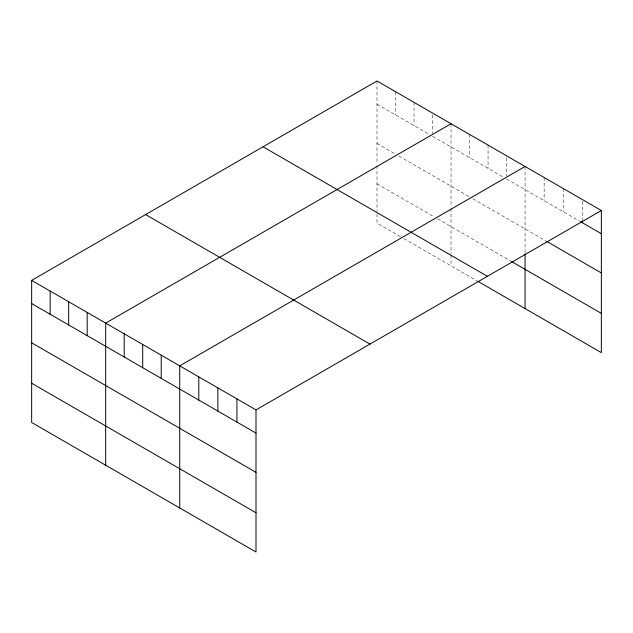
<?xml version="1.0" encoding="UTF-8"?>
<svg xmlns="http://www.w3.org/2000/svg" width="633" height="633" viewBox="0 0 633 633"><rect width="100%" height="100%" fill="white"/><g stroke="black" fill="none" stroke-linecap="round" stroke-linejoin="round"><path stroke-width="0.47" stroke-dasharray="3.17 2.37" d="M376.999 80.992L376.999 163.638M376.999 104.184L429.166 134.299M432.529 136.237L503.195 177.042M506.566 178.981L579.796 221.265M376.999 143.422L395.506 154.112M398.877 156.05L469.544 196.855M472.906 198.794L545.796 240.88M376.999 183.855L434.206 216.882M437.577 218.828L510.768 261.089M400.554 236.695L376.999 223.101L376.999 212.308M403.925 238.641L477.116 280.902M582.281 201.436L582.281 219.801M563.212 188.499L563.212 211.691M544.143 177.485L544.143 200.677M525.073 166.479L525.073 252.978M506.566 157.728L506.566 176.085M488.051 145.107L488.051 168.299M469.544 134.418L469.544 157.609M451.036 123.736L451.036 206.382M451.036 208.312L451.036 254.07M451.036 255.052L451.036 265.844M432.529 114.977L432.529 133.341M414.022 102.364L414.022 125.556M395.506 91.674L395.506 114.866M376.999 165.561L376.999 211.327"/><path stroke-width="0.95" d="M31.65 280.379L256.001 409.899L256.001 552.008L31.65 422.48L31.65 280.379L376.999 80.992L601.35 210.52L601.35 352.621L477.955 281.384M451.036 123.736L105.687 323.123L105.687 465.231M525.073 166.479L179.717 365.866L179.717 507.975M256.001 409.899L601.35 210.52M580.619 221.74L601.35 233.712M546.627 241.355L601.35 272.95M511.614 261.571L601.35 313.382M263.035 146.785L487.386 276.312M145.614 214.579L369.965 344.107M31.65 303.571L256.001 433.099M31.65 342.809L256.001 472.337M31.65 383.242L256.001 512.77M582.281 220.767L582.281 222.697M525.073 253.944L525.073 308.587M236.932 398.893L236.932 422.084M217.863 387.887L217.863 411.078M198.794 376.872L198.794 400.064M161.209 355.176L161.209 378.368M142.702 344.494L142.702 367.686M124.195 333.805L124.195 356.996M87.18 312.433L87.18 335.625M68.665 301.751L68.665 324.943M50.157 291.061L50.157 314.253"/></g></svg>
